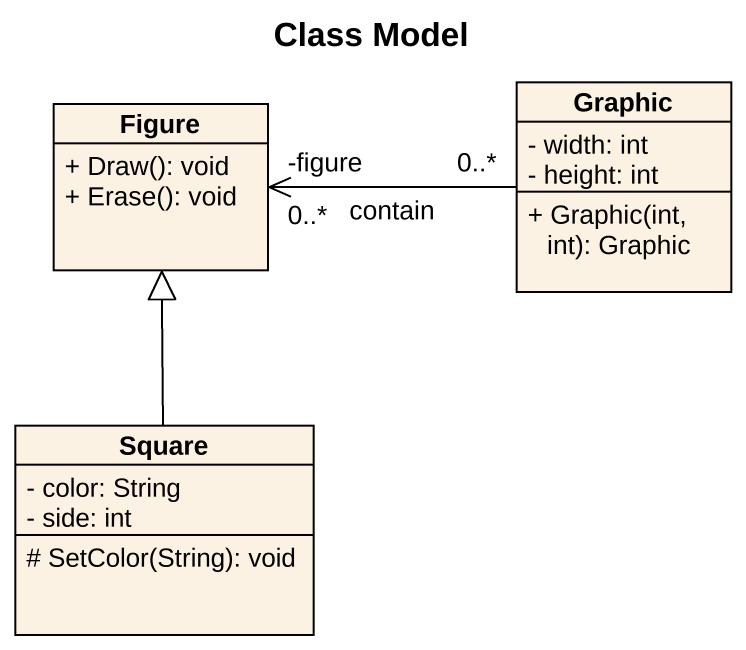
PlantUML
@startuml
title Class Model
hide circle
hide empty members
skinparam classAttributeIconSize 0
class Figure {
  + Draw(): void
  + Erase(): void
}
class Graphic {
  - width: int
  - height: int
  + Graphic(int, int): Graphic
}
class Square {
  - color: String
  - side: int
  # SetColor(String): void
}
Graphic "0..*" -left-> "-figure\n0..*" Figure : contain
Square -up-|> Figure
@enduml
